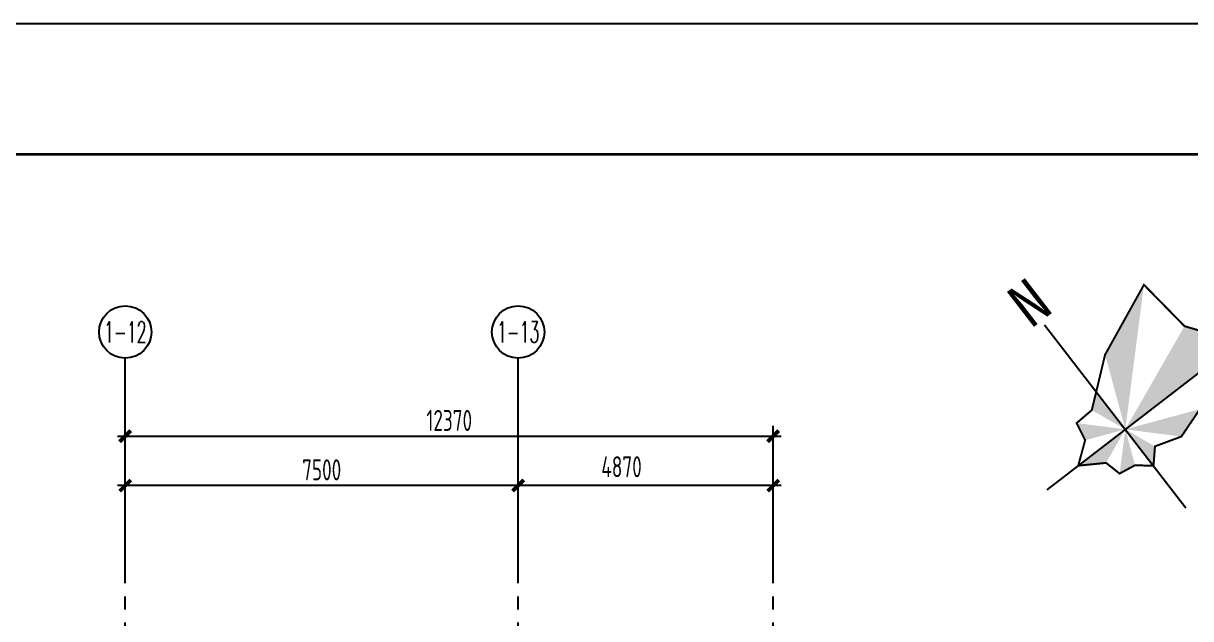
# Model space of a CAD drawing. Extents: x -321761 to 1215725, y 241863 to 438812.
# Drawn here: x 810790 to 833073, y 289900 to 301263 of the extents above; entities that cross this region are included whole.
import ezdxf
from ezdxf.enums import TextEntityAlignment as Align

# ---------------------------------------------------------------- set-up
doc = ezdxf.new("R2010")
doc.units = 0
doc.header["$LTSCALE"] = 1000
doc.linetypes.add('CENTER', pattern=[2, 1.25, -0.25, 0.25, -0.25])
doc.layers.get('0').update_dxf_attribs({"linetype": 'CONTINUOUS'})
doc.layers.get('Defpoints').update_dxf_attribs({"linetype": 'CONTINUOUS'})
for name, color, linetype in [('AXIS', 253, 'CENTER'), ('AXIS_NUM', 7, 'CONTINUOUS'), ('BORDER', 7, 'CONTINUOUS'), ('DIM', 3, 'CONTINUOUS'), ('风玫瑰、比例尺', 7, 'CONTINUOUS')]:
    doc.layers.add(name, color=color, linetype=linetype)
doc.styles.add('TSSD_Axis', font='Complex.shx', dxfattribs={"width": 0.7, "bigfont": 'hztxt.shx'})
doc.styles.add('TSSD_Dimension', font='Tssdeng.shx', dxfattribs={"width": 0.7, "bigfont": 'hztxt.shx'})
doc.styles.add('黑体', font='simhei.ttf')
doc.dimstyles.new('TSSD_100_100$0', dxfattribs={"dimtxt": 300, "dimasz": 100, "dimexe": 100, "dimexo": 300, "dimgap": 100, "dimtad": 1, "dimdec": 0, "dimzin": 0, "dimdsep": 46, "dimtxsty": 'TSSD_Dimension', "dimblk": 'ARCHTICK', "dimcen": 0, "dimdle": 100, "dimclrd": 3, "dimclre": 3, "dimclrt": 7, "dimazin": 0, "dimtfac": 1, "dimtdec": 0, "dimtix": 1, "dimtmove": 2, "dimatfit": 3, "dimldrblk": 'ARCHTICK', "dimfxl": 1, "dimtolj": 1, "dimtzin": 0, "dimarcsym": 0})

# ---------------------------------------------------------------- blocks, each defined once
blk = doc.blocks.new('ts_axno')
at = {"color": 0, "linetype": 'ByBlock', "lineweight": -2}
blk.add_circle((0, 0), 0.5, dxfattribs=at)
at = {"color": 0, "linetype": 'ByBlock', "lineweight": -2, "style": 'TSSD_Axis', "width": 0.7}
blk.add_attdef('A', text='', height=0.6, dxfattribs=at).set_placement((0, 0), align=Align.MIDDLE_CENTER)
blk = doc.blocks.new('_ArchTick')
at = {"color": 0, "linetype": 'ByBlock', "const_width": 0.5}
blk.add_lwpolyline([(-0.71, -0.71), (0.71, 0.71)], dxfattribs=at)
blk = doc.blocks.new('*D668')
at = {"layer": 'Defpoints', "color": 0}
for p in [(825105, 293383), (812735, 290767), (825105, 290767)]:
    blk.add_point(p, dxfattribs=at)
at = {"layer": 'DIM', "color": 3, "lineweight": -2}
for p, q in [((812735, 291167), (812735, 293583)), ((825105, 291167), (825105, 293583)), ((812585, 293383), (825255, 293383))]:
    blk.add_line(p, q, dxfattribs=at)
at = {"layer": 'DIM', "color": 3, "lineweight": -2, "xscale": 150, "yscale": 150, "zscale": 150, "rotation": 180}
blk.add_blockref('_ArchTick', (812735, 293383), dxfattribs=at)
at = {"layer": 'DIM', "color": 3, "lineweight": -2, "xscale": 150, "yscale": 150, "zscale": 150}
blk.add_blockref('_ArchTick', (825105, 293383), dxfattribs=at)
at = {"layer": 'DIM', "color": 7, "insert": (818920, 293683), "char_height": 400, "attachment_point": 5, "style": 'TSSD_Dimension'}
blk.add_mtext('\\A1;12370', dxfattribs=at)
blk = doc.blocks.new('*D674')
at = {"layer": 'Defpoints', "color": 0}
for p in [(812735, 292440), (812735, 290795), (820235, 290795)]:
    blk.add_point(p, dxfattribs=at)
at = {"layer": 'DIM', "color": 3, "lineweight": -2}
for p, q in [((812735, 291195), (812735, 292640)), ((820235, 291195), (820235, 292640)), ((820385, 292440), (812585, 292440))]:
    blk.add_line(p, q, dxfattribs=at)
at = {"layer": 'DIM', "color": 3, "lineweight": -2, "xscale": 150, "yscale": 150, "zscale": 150, "rotation": 180}
blk.add_blockref('_ArchTick', (812735, 292440), dxfattribs=at)
at = {"layer": 'DIM', "color": 3, "lineweight": -2, "xscale": 150, "yscale": 150, "zscale": 150}
blk.add_blockref('_ArchTick', (820235, 292440), dxfattribs=at)
at = {"layer": 'DIM', "color": 7, "insert": (816485, 292740), "char_height": 400, "attachment_point": 5, "style": 'TSSD_Dimension'}
blk.add_mtext('\\A1;7500', dxfattribs=at)
blk = doc.blocks.new('*D677')
at = {"layer": 'Defpoints', "color": 0}
for p in [(820235, 292440), (820235, 290795), (825105, 290795)]:
    blk.add_point(p, dxfattribs=at)
at = {"layer": 'DIM', "color": 3, "lineweight": -2}
for p, q in [((820235, 291195), (820235, 292640)), ((825105, 291195), (825105, 292640)), ((825255, 292440), (820085, 292440))]:
    blk.add_line(p, q, dxfattribs=at)
at = {"layer": 'DIM', "color": 3, "lineweight": -2, "xscale": 150, "yscale": 150, "zscale": 150, "rotation": 180}
blk.add_blockref('_ArchTick', (820235, 292440), dxfattribs=at)
at = {"layer": 'DIM', "color": 3, "lineweight": -2, "xscale": 150, "yscale": 150, "zscale": 150}
blk.add_blockref('_ArchTick', (825105, 292440), dxfattribs=at)
at = {"layer": 'DIM', "color": 7, "insert": (822209, 292799), "char_height": 400, "attachment_point": 5, "style": 'TSSD_Dimension'}
blk.add_mtext('\\A1;4870', dxfattribs=at)
blk = doc.blocks.new('风向标')
at = {"layer": '风玫瑰、比例尺', "color": 255, "linetype": 'Continuous'}
for p, q in [((501977.11, 3426626.067), (501977.11, 3426616.868)), ((501983.68, 3426620.811), (501973.167, 3426620.811))]:
    blk.add_line(p, q, dxfattribs=at)
at = {"layer": '风玫瑰、比例尺', "color": 255, "linetype": 'Continuous', "const_width": 0.0788}
blk.add_lwpolyline([(501982.787, 3426620.811), (501981.48, 3426622.621), (501981.207, 3426624.909), (501978.286, 3426623.652), (501977.11, 3426622.703), (501976.521, 3426622.231), (501975.73, 3426622.191), (501975.58, 3426621.444), (501974.744, 3426620.811), (501975.689, 3426620.222), (501975.855, 3426619.556), (501976.544, 3426619.445), (501977.11, 3426618.977), (501977.63, 3426619.554), (501978.699, 3426619.222), (501979.951, 3426619.634)], close=True, dxfattribs=at)
at = {"layer": '风玫瑰、比例尺', "color": 255, "linetype": 'Continuous'}
for points in [[(501977.11, 3426620.811), (501981.207, 3426624.909), (501978.286, 3426623.652)], [(501977.11, 3426620.811), (501977.11, 3426622.703), (501976.521, 3426622.231)], [(501977.11, 3426620.811), (501982.787, 3426620.811), (501981.48, 3426622.621)], [(501977.11, 3426620.811), (501975.73, 3426622.191), (501975.58, 3426621.444)], [(501977.11, 3426620.811), (501974.744, 3426620.811), (501975.689, 3426620.222)], [(501977.11, 3426620.811), (501975.855, 3426619.556), (501976.544, 3426619.445)], [(501977.11, 3426620.811), (501978.699, 3426619.222), (501979.951, 3426619.634)], [(501977.11, 3426620.811), (501977.11, 3426618.977), (501977.63, 3426619.554)]]:
    blk.add_solid(points, dxfattribs=at)
at = {"layer": '风玫瑰、比例尺', "color": 255, "style": '黑体'}
blk.add_text('N', height=1.755, dxfattribs=at).set_placement((501976.573, 3426626.256))

msp = doc.modelspace()

# ---------------------------------------------------------------- linework, layer by layer
at = {"layer": 'AXIS', "color": 3, "linetype": 'ByBlock'}
for p, q in [((812735.5, 292270.2), (812735.5, 294871.1)), ((820235.5, 292270.2), (820235.5, 294871.1))]:
    msp.add_line(p, q, dxfattribs=at)
at = {"layer": 'AXIS'}
for p, q in [((812735.5, 256575.4), (812735.5, 292329.2)), ((820235.5, 256575.4), (820235.5, 292329.2)), ((825105.5, 256575.4), (825105.5, 292329.2))]:
    msp.add_line(p, q, dxfattribs=at)
at = {"layer": 'BORDER'}
msp.add_lwpolyline([(797725.4, 241862.6), (797725.4, 301262.6), (839725.4, 301262.6), (839725.4, 241862.6)], close=True, dxfattribs=at)
at = {"layer": 'BORDER', "const_width": 50}
msp.add_lwpolyline([(798725.4, 242862.6), (798725.4, 298762.6), (838725.4, 298762.6), (838725.4, 242862.6)], close=True, dxfattribs=at)

# ---------------------------------------------------------------- block references
at = {"color": 255, "linetype": 'Continuous', "xscale": 480.0000000200345, "yscale": 480, "zscale": 479.9999999999999, "rotation": 37.65987732838369}
msp.add_blockref('风向标', (814998803.8, -1449010869.2), dxfattribs=at)
at = {"layer": 'AXIS_NUM'}
ref = msp.add_blockref('ts_axno', (812735.5, 295371.1), dxfattribs=dict(at, xscale=1000, yscale=1000, zscale=1000))
ref.add_attrib('8', '1-12', dxfattribs={"height": 400, "style": 'TSSD_Axis', "width": 0.55}).set_placement((812735.5, 295371.1), align=Align.MIDDLE_CENTER)
ref = msp.add_blockref('ts_axno', (820235.5, 295371.1), dxfattribs=dict(at, xscale=1000, yscale=1000, zscale=1000))
ref.add_attrib('8', '1-13', dxfattribs={"height": 400, "style": 'TSSD_Axis', "width": 0.55}).set_placement((820235.5, 295371.1), align=Align.MIDDLE_CENTER)

# ---------------------------------------------------------------- dimensions: what is measured, and where the dimension line sits
at = {"layer": 'DIM'}
dim = msp.add_linear_dim(base=(825105.5, 293382.6), p1=(812735.5, 290767.4), p2=(825105.5, 290767.4), dimstyle='TSSD_100_100$0', override={"dimtxt": 400, "dimasz": 150, "dimexe": 200, "dimexo": 400, "dimdle": 150}, dxfattribs=at)
dim.commit()
dim.dimension.update_dxf_attribs({"geometry": '*D668', "text_midpoint": (818920.5, 293682.6)})
dim = msp.add_linear_dim(base=(820235.5, 292440.3), p1=(825105.5, 290795.5), p2=(820235.5, 290795.5), angle=180, dimstyle='TSSD_100_100$0', override={"dimtxt": 400, "dimasz": 150, "dimexe": 200, "dimexo": 400, "dimdle": 150}, dxfattribs=at)
dim.commit()
dim.dimension.update_dxf_attribs({"geometry": '*D677', "text_midpoint": (822208.7, 292798.9), "dimtype": 160})
dim = msp.add_linear_dim(base=(812735.5, 292440.3), p1=(820235.5, 290795.5), p2=(812735.5, 290795.5), angle=180, dimstyle='TSSD_100_100$0', override={"dimtxt": 400, "dimasz": 150, "dimexe": 200, "dimexo": 400, "dimdle": 150}, dxfattribs=at)
dim.commit()
dim.dimension.update_dxf_attribs({"geometry": '*D674', "text_midpoint": (816485.5, 292740.3)})

doc.saveas('drawing.dxf')
